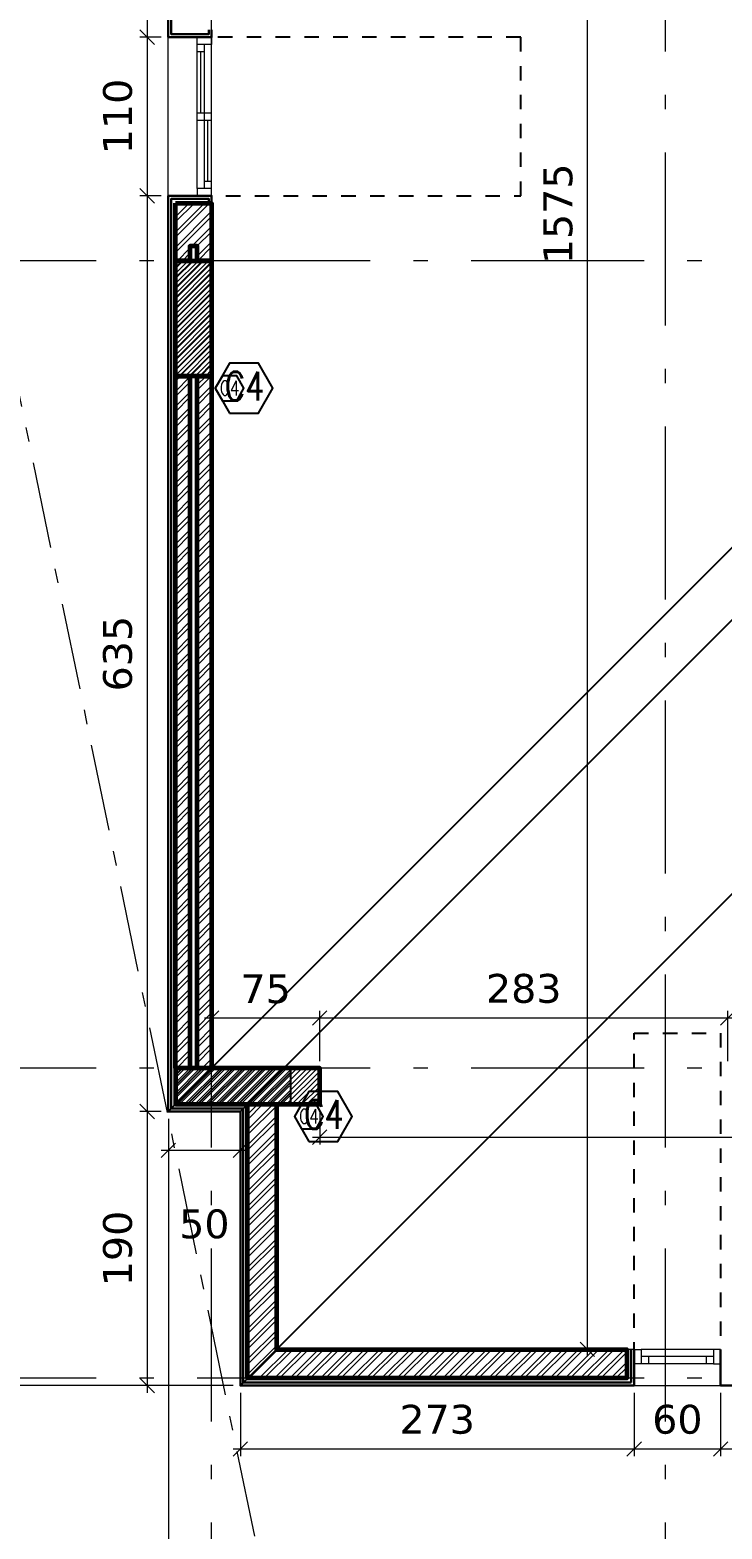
# Model space of a CAD drawing. Header units: inches. Extents: x -48 to 777, y -156 to 510.
# Drawn here: x 195.77 to 200.57, y 126.66 to 137.06 of the extents above; entities that cross this region are included whole.
import ezdxf
from ezdxf.enums import TextEntityAlignment as Align

# ---------------------------------------------------------------- set-up
doc = ezdxf.new("R2010")
doc.units = ezdxf.units.IN
doc.header["$MEASUREMENT"] = 0
doc.set_wipeout_variables(frame=1)
doc.linetypes.add('ACAD_ISO10W100', pattern=[18, 12, -3, 0, -3])
doc.linetypes.add('HIDDEN', pattern=[0.375, 0.25, -0.125])
doc.layers.get('Defpoints').update_dxf_attribs({"lineweight": 5})
for name, color, linetype, lineweight in [('A-AXIS ST', 251, 'ACAD_ISO10W100', 5), ('A-DIM', 9, 'Continuous', 5), ('A-HIDDEN', 254, 'HIDDEN', 5), ('A-LEVELS', 139, 'Continuous', 20), ('A-LIMIT LOT', 235, 'ACAD_ISO10W100', 20), ('A-PILLARS', 1, 'Continuous', 60), ('A-WALLS', 7, 'Continuous', 60), ('A-WINDOWS', 4, 'Continuous', 20), ('C-STONE', 42, 'Continuous', 30), ('D-STONE', 52, 'Continuous', 20), ('H-PILLARS', 61, 'Continuous', 5), ('H-WALLS', 51, 'Continuous', 5)]:
    doc.layers.add(name, color=color, linetype=linetype, lineweight=lineweight)
for name, color, linetype in [('pts pc', 7, 'Continuous'), ('str-col-hatch', 8, 'Continuous'), ('str-COL-TAG-100', 1, 'Continuous'), ('str-COL-TAG-50', 7, 'Continuous'), ('str-columns', 3, 'Continuous'), ('str-sunken-slabs', 5, 'Continuous')]:
    doc.layers.add(name, color=color, linetype=linetype)
doc.styles.add('2mm', font='simplex.shx', dxfattribs={"height": 0.5})
doc.styles.add('ROMAND', font='verdana.ttf')
doc.styles.add('ROMANS', font='romans__.ttf', dxfattribs={"height": 0.14})
doc.dimstyles.new('M-1.100', dxfattribs={"dimtxt": 0.2, "dimasz": 0.1, "dimexe": 0.05, "dimexo": 0.05, "dimgap": 0.1, "dimtad": 1, "dimlfac": 100, "dimrnd": 0.5, "dimzin": 9, "dimdsep": 46, "dimtxsty": 'ROMAND', "dimblk": 'OBLIQUE', "dimcen": 1, "dimdle": 0.05, "dimclrd": 256, "dimclre": 256, "dimclrt": 2, "dimadec": 0, "dimazin": 0, "dimtfac": 0.666667, "dimtmove": 2, "dimatfit": 3, "dimfxl": 0.04, "dimtolj": 1, "dimtzin": 5, "dimlwd": -1, "dimlwe": -1, "dimarcsym": 0})
pattern_1 = [(45, (-242.49175, -175.21088), (-0.053033009, 0.053033009), []), (45, (-242.4564, -175.21088), (-0.053033009, 0.053033009), [])]

# ---------------------------------------------------------------- blocks, each defined once
blk = doc.blocks.new('land 688')
at = {"layer": 'A-LEVELS', "linetype": 'Continuous'}
blk.add_lwpolyline([(495.25234, 265.22877), (495.48033, 265.5449), (495.66669, 265.87964), (495.90779, 266.05821), (496.34114, 266.54035), (496.72282, 267.05448), (497.0688, 267.542), (497.39495, 268.03876), (497.71757, 268.58158), (498.06907, 269.12485), (498.27171, 269.35189), (498.50106, 269.52416), (498.76347, 269.6237), (499.05669, 269.65869), (499.68572, 269.69257), (500.31253, 269.84935), (500.92643, 270.11099), (502.11152, 270.73251)], dxfattribs=at)
at = {"layer": 'A-LEVELS', "color": 209, "linetype": 'Continuous'}
blk.add_lwpolyline([(497.53209, 259.82043), (498.23025, 260.86358), (498.61498, 261.31926), (499.03226, 261.70265), (499.48867, 261.99245), (499.99074, 262.16756), (500.53841, 262.23178), (501.11856, 262.23824), (501.71651, 262.24585), (502.31762, 262.31355), (502.90723, 262.4968), (503.4713, 262.7131), (503.73962, 262.75201), (503.99693, 262.70274), (504.24504, 262.57232), (504.48746, 262.38849), (504.96942, 261.97234), (505.21604, 261.79593), (505.47114, 261.67788), (505.73799, 261.64414), (506.01579, 261.68913)], dxfattribs=at)
at = {"layer": 'pts pc', "color": 1, "insert": (495.3204, 264.92692), "char_height": 0.5, "width": 3.0714286, "attachment_point": 1, "rotation": 359.692852, "style": '2mm'}
blk.add_mtext('\\Fsimplex.shx;\\W1.0000000000;\\T1.0000000000;\\o\\l96.030', dxfattribs=at)
at = {"linetype": 'Continuous'}
blk.add_wipeout([(486.17887, 297.01503), (513.66021, 294.35761), (513.66021, 260.06347), (518.8926, 253.71568), (518.31699, 249.16369), (512.75137, 253.42742), (497.86419, 240.3685)], dxfattribs=at).dxf.layer = 'A-LIMIT LOT'
at = {"layer": 'A-HIDDEN', "linetype": 'ACAD_ISO10W100', "ltscale": 0.05}
blk.add_lwpolyline([(490.67533, 290.06695), (499.76093, 246.02295), (512.28801, 257.01161), (510.66021, 258.98641), (510.66021, 288.2619)], close=True, dxfattribs=at)
blk = doc.blocks.new('*U1170')
for p, q in [((50, 100), (1050, 100)), ((50, 50), (1050, 50)), ((50, 0), (1050, 0)), ((100, 100), (100, 50)), ((100, 75), (525, 75)), ((525, 0), (525, 100)), ((575, 0), (575, 100)), ((575, 25), (1000, 25)), ((1000, 0), (1000, 50))]:
    blk.add_line(p, q)
for points in [[(0, 100), (50, 100), (50, 0), (0, 0)], [(1100, 100), (1050, 100), (1050, 0), (1100, 0)]]:
    blk.add_lwpolyline(points)
blk = doc.blocks.new('*U1174')
for p, q in [((50, 100), (550, 100)), ((50, 50), (550, 50)), ((50, 0), (550, 0)), ((500, 50), (500, 0))]:
    blk.add_line(p, q)
for points in [[(0, 100), (50, 100), (50, 0), (0, 0)], [(100, 50), (100, 0)], [(600, 100), (550, 100), (550, 0), (600, 0)]]:
    blk.add_lwpolyline(points)
blk = doc.blocks.new('AXIS')
at = {"layer": 'A-AXIS ST', "ltscale": 0.1}
for p, q in [((637.51853, 296.91777), (637.51853, 336.01919)), ((640.66853, 296.91777), (640.66853, 336.01919)), ((657.61853, 310.66777), (627.81853, 310.66777)), ((657.61853, 305.06777), (627.81853, 305.06777)), ((657.61853, 302.91777), (627.81853, 302.91777))]:
    blk.add_line(p, q, dxfattribs=at)
blk = doc.blocks.new('_Oblique')
at = {"color": 0, "linetype": 'ByBlock', "lineweight": -2}
blk.add_line((-0.5, -0.5), (0.5, 0.5), dxfattribs=at)
blk = doc.blocks.new('*D1180')
at = {"layer": 'A-DIM', "transparency": 16777216}
for p, q in [((197.777, 129.557), (197.777, 129.329)), ((208.577, 129.557), (208.577, 129.329)), ((197.727, 129.379), (208.627, 129.379))]:
    blk.add_line(p, q, dxfattribs=at)
at = {"layer": 'Defpoints', "color": 0, "transparency": 16777216}
for p in [(197.777, 129.607), (208.577, 129.607), (208.577, 129.379)]:
    blk.add_point(p, dxfattribs=at)
at = {"layer": 'A-DIM', "transparency": 16777216, "xscale": 0.1, "yscale": 0.1, "zscale": 0.1, "rotation": 180}
blk.add_blockref('_Oblique', (197.777, 129.379), dxfattribs=at)
at = {"layer": 'A-DIM', "transparency": 16777216, "xscale": 0.1, "yscale": 0.1, "zscale": 0.1}
blk.add_blockref('_Oblique', (208.577, 129.379), dxfattribs=at)
at = {"layer": 'A-DIM', "color": 2, "transparency": 16777216, "insert": (203.177, 129.514), "char_height": 0.2, "attachment_point": 5, "style": 'ROMAND'}
blk.add_mtext('\\A1;1080', dxfattribs=at)
blk = doc.blocks.new('*D1186')
at = {"layer": 'A-DIM', "transparency": 16777216}
for p, q in [((200.608, 129.907), (200.608, 130.255)), ((201.608, 129.907), (201.608, 130.255)), ((201.658, 130.205), (200.558, 130.205))]:
    blk.add_line(p, q, dxfattribs=at)
at = {"layer": 'Defpoints', "color": 0, "transparency": 16777216}
for p in [(200.608, 130.205), (200.608, 129.857), (201.608, 129.857)]:
    blk.add_point(p, dxfattribs=at)
at = {"layer": 'A-DIM', "transparency": 16777216, "xscale": 0.1, "yscale": 0.1, "zscale": 0.1, "rotation": 180}
blk.add_blockref('_Oblique', (200.608, 130.205), dxfattribs=at)
at = {"layer": 'A-DIM', "transparency": 16777216, "xscale": 0.1, "yscale": 0.1, "zscale": 0.1}
blk.add_blockref('_Oblique', (201.608, 130.205), dxfattribs=at)
at = {"layer": 'A-DIM', "color": 2, "transparency": 16777216, "insert": (201.108, 130.409), "char_height": 0.2, "attachment_point": 5, "style": 'ROMAND'}
blk.add_mtext('\\A1;100', dxfattribs=at)
blk = doc.blocks.new('*D1187')
at = {"layer": 'A-DIM', "transparency": 16777216}
for p, q in [((197.777, 129.907), (197.777, 130.255)), ((200.608, 129.907), (200.608, 130.255)), ((200.658, 130.205), (197.727, 130.205))]:
    blk.add_line(p, q, dxfattribs=at)
at = {"layer": 'Defpoints', "color": 0, "transparency": 16777216}
for p in [(197.777, 130.205), (197.777, 129.857), (200.608, 129.857)]:
    blk.add_point(p, dxfattribs=at)
at = {"layer": 'A-DIM', "transparency": 16777216, "xscale": 0.1, "yscale": 0.1, "zscale": 0.1, "rotation": 180}
blk.add_blockref('_Oblique', (197.777, 130.205), dxfattribs=at)
at = {"layer": 'A-DIM', "transparency": 16777216, "xscale": 0.1, "yscale": 0.1, "zscale": 0.1}
blk.add_blockref('_Oblique', (200.608, 130.205), dxfattribs=at)
at = {"layer": 'A-DIM', "color": 2, "transparency": 16777216, "insert": (199.192, 130.409), "char_height": 0.2, "attachment_point": 5, "style": 'ROMAND'}
blk.add_mtext('\\A1;283', dxfattribs=at)
blk = doc.blocks.new('*D1188')
at = {"layer": 'A-DIM', "transparency": 16777216}
for p, q in [((197.027, 129.907), (197.027, 130.255)), ((197.777, 129.907), (197.777, 130.255)), ((197.827, 130.205), (196.977, 130.205))]:
    blk.add_line(p, q, dxfattribs=at)
at = {"layer": 'Defpoints', "color": 0, "transparency": 16777216}
for p in [(197.027, 130.205), (197.027, 129.857), (197.777, 129.857)]:
    blk.add_point(p, dxfattribs=at)
at = {"layer": 'A-DIM', "transparency": 16777216, "xscale": 0.1, "yscale": 0.1, "zscale": 0.1, "rotation": 180}
blk.add_blockref('_Oblique', (197.027, 130.205), dxfattribs=at)
at = {"layer": 'A-DIM', "transparency": 16777216, "xscale": 0.1, "yscale": 0.1, "zscale": 0.1}
blk.add_blockref('_Oblique', (197.777, 130.205), dxfattribs=at)
at = {"layer": 'A-DIM', "color": 2, "transparency": 16777216, "insert": (197.402, 130.407), "char_height": 0.2, "attachment_point": 5, "style": 'ROMAND'}
blk.add_mtext('\\A1;75', dxfattribs=at)
blk = doc.blocks.new('*D1189')
at = {"layer": 'A-DIM', "transparency": 16777216}
for p, q in [((199.634, 127.857), (199.634, 143.707)), ((200.127, 143.657), (199.584, 143.657)), ((198.986, 127.907), (199.684, 127.907))]:
    blk.add_line(p, q, dxfattribs=at)
at = {"layer": 'Defpoints', "color": 0, "transparency": 16777216}
for p in [(199.634, 143.657), (200.177, 143.657), (198.936, 127.907)]:
    blk.add_point(p, dxfattribs=at)
at = {"layer": 'A-DIM', "transparency": 16777216, "xscale": 0.1, "yscale": 0.1, "zscale": 0.1}
for p, rotation in [((199.634, 143.657), 90), ((199.634, 127.907), 270)]:
    blk.add_blockref('_Oblique', p, dxfattribs=dict(at, rotation=rotation))
at = {"layer": 'A-DIM', "color": 2, "transparency": 16777216, "insert": (199.431, 135.782), "char_height": 0.2, "attachment_point": 5, "rotation": 90, "style": 'ROMAND'}
blk.add_mtext('\\A1;1575', dxfattribs=at)
blk = doc.blocks.new('*D1207')
at = {"layer": 'A-DIM', "transparency": 16777216}
for p, q in [((196.677, 138.307), (196.53, 138.307)), ((196.58, 138.357), (196.58, 136.957)), ((196.677, 137.007), (196.53, 137.007))]:
    blk.add_line(p, q, dxfattribs=at)
at = {"layer": 'Defpoints', "color": 0, "transparency": 16777216}
for p in [(196.727, 138.307), (196.58, 137.007), (196.727, 137.007)]:
    blk.add_point(p, dxfattribs=at)
at = {"layer": 'A-DIM', "transparency": 16777216, "xscale": 0.1, "yscale": 0.1, "zscale": 0.1}
for p, rotation in [((196.58, 138.307), 90), ((196.58, 137.007), 270)]:
    blk.add_blockref('_Oblique', p, dxfattribs=dict(at, rotation=rotation))
at = {"layer": 'A-DIM', "color": 2, "transparency": 16777216, "insert": (196.376, 137.657), "char_height": 0.2, "attachment_point": 5, "rotation": 90, "style": 'ROMAND'}
blk.add_mtext('\\A1;130', dxfattribs=at)
blk = doc.blocks.new('*D1208')
at = {"layer": 'A-DIM', "transparency": 16777216}
for p, q in [((196.58, 137.057), (196.58, 135.857)), ((196.677, 137.007), (196.53, 137.007)), ((196.677, 135.907), (196.53, 135.907))]:
    blk.add_line(p, q, dxfattribs=at)
at = {"layer": 'Defpoints', "color": 0, "transparency": 16777216}
for p in [(196.727, 137.007), (196.58, 135.907), (196.727, 135.907)]:
    blk.add_point(p, dxfattribs=at)
at = {"layer": 'A-DIM', "transparency": 16777216, "xscale": 0.1, "yscale": 0.1, "zscale": 0.1}
for p, rotation in [((196.58, 137.007), 90), ((196.58, 135.907), 270)]:
    blk.add_blockref('_Oblique', p, dxfattribs=dict(at, rotation=rotation))
at = {"layer": 'A-DIM', "color": 2, "transparency": 16777216, "insert": (196.376, 136.457), "char_height": 0.2, "attachment_point": 5, "rotation": 90, "style": 'ROMAND'}
blk.add_mtext('\\A1;110', dxfattribs=at)
blk = doc.blocks.new('*D1209')
at = {"layer": 'A-DIM', "transparency": 16777216}
for p, q in [((196.677, 135.907), (196.53, 135.907)), ((196.58, 135.957), (196.58, 129.507)), ((196.677, 129.557), (196.53, 129.557))]:
    blk.add_line(p, q, dxfattribs=at)
at = {"layer": 'Defpoints', "color": 0, "transparency": 16777216}
for p in [(196.727, 135.907), (196.58, 129.557), (196.727, 129.557)]:
    blk.add_point(p, dxfattribs=at)
at = {"layer": 'A-DIM', "transparency": 16777216, "xscale": 0.1, "yscale": 0.1, "zscale": 0.1}
for p, rotation in [((196.58, 135.907), 90), ((196.58, 129.557), 270)]:
    blk.add_blockref('_Oblique', p, dxfattribs=dict(at, rotation=rotation))
at = {"layer": 'A-DIM', "color": 2, "transparency": 16777216, "insert": (196.376, 132.732), "char_height": 0.2, "attachment_point": 5, "rotation": 90, "style": 'ROMAND'}
blk.add_mtext('\\A1;635', dxfattribs=at)
blk = doc.blocks.new('*D1210')
at = {"layer": 'A-DIM', "transparency": 16777216}
for p, q in [((196.677, 129.557), (196.53, 129.557)), ((196.58, 129.607), (196.58, 127.607)), ((197.177, 127.657), (196.53, 127.657))]:
    blk.add_line(p, q, dxfattribs=at)
at = {"layer": 'Defpoints', "color": 0, "transparency": 16777216}
for p in [(196.727, 129.557), (196.58, 127.657), (197.227, 127.657)]:
    blk.add_point(p, dxfattribs=at)
at = {"layer": 'A-DIM', "transparency": 16777216, "xscale": 0.1, "yscale": 0.1, "zscale": 0.1}
for p, rotation in [((196.58, 129.557), 90), ((196.58, 127.657), 270)]:
    blk.add_blockref('_Oblique', p, dxfattribs=dict(at, rotation=rotation))
at = {"layer": 'A-DIM', "color": 2, "transparency": 16777216, "insert": (196.376, 128.607), "char_height": 0.2, "attachment_point": 5, "rotation": 90, "style": 'ROMAND'}
blk.add_mtext('\\A1;190', dxfattribs=at)
blk = doc.blocks.new('*D1211')
at = {"layer": 'A-DIM', "transparency": 16777216}
for p, q in [((196.727, 129.507), (196.727, 129.238)), ((197.227, 129.507), (197.227, 129.238)), ((196.677, 129.288), (197.277, 129.288))]:
    blk.add_line(p, q, dxfattribs=at)
at = {"layer": 'Defpoints', "color": 0, "transparency": 16777216}
for p in [(196.727, 129.557), (197.227, 129.557), (197.227, 129.288)]:
    blk.add_point(p, dxfattribs=at)
at = {"layer": 'A-DIM', "transparency": 16777216, "xscale": 0.1, "yscale": 0.1, "zscale": 0.1, "rotation": 180}
blk.add_blockref('_Oblique', (196.727, 129.288), dxfattribs=at)
at = {"layer": 'A-DIM', "transparency": 16777216, "xscale": 0.1, "yscale": 0.1, "zscale": 0.1}
blk.add_blockref('_Oblique', (197.227, 129.288), dxfattribs=at)
at = {"layer": 'A-DIM', "color": 2, "transparency": 16777216, "insert": (196.977, 128.776), "char_height": 0.2, "attachment_point": 5, "style": 'ROMAND'}
blk.add_mtext('\\A1;50', dxfattribs=at)
blk = doc.blocks.new('*D1212')
at = {"layer": 'A-DIM', "transparency": 16777216}
for p, q in [((197.227, 127.607), (197.227, 127.167)), ((199.958, 127.607), (199.958, 127.167)), ((197.177, 127.217), (200.008, 127.217))]:
    blk.add_line(p, q, dxfattribs=at)
at = {"layer": 'Defpoints', "color": 0, "transparency": 16777216}
for p in [(197.227, 127.657), (199.958, 127.657), (199.958, 127.217)]:
    blk.add_point(p, dxfattribs=at)
at = {"layer": 'A-DIM', "transparency": 16777216, "xscale": 0.1, "yscale": 0.1, "zscale": 0.1, "rotation": 180}
blk.add_blockref('_Oblique', (197.227, 127.217), dxfattribs=at)
at = {"layer": 'A-DIM', "transparency": 16777216, "xscale": 0.1, "yscale": 0.1, "zscale": 0.1}
blk.add_blockref('_Oblique', (199.958, 127.217), dxfattribs=at)
at = {"layer": 'A-DIM', "color": 2, "transparency": 16777216, "insert": (198.592, 127.421), "char_height": 0.2, "attachment_point": 5, "style": 'ROMAND'}
blk.add_mtext('\\A1;273', dxfattribs=at)
blk = doc.blocks.new('*D1213')
at = {"layer": 'A-DIM', "transparency": 16777216}
for p, q in [((199.958, 127.607), (199.958, 127.167)), ((200.558, 127.607), (200.558, 127.167)), ((199.908, 127.217), (200.608, 127.217))]:
    blk.add_line(p, q, dxfattribs=at)
at = {"layer": 'Defpoints', "color": 0, "transparency": 16777216}
for p in [(199.958, 127.657), (200.558, 127.657), (200.558, 127.217)]:
    blk.add_point(p, dxfattribs=at)
at = {"layer": 'A-DIM', "transparency": 16777216, "xscale": 0.1, "yscale": 0.1, "zscale": 0.1, "rotation": 180}
blk.add_blockref('_Oblique', (199.958, 127.217), dxfattribs=at)
at = {"layer": 'A-DIM', "transparency": 16777216, "xscale": 0.1, "yscale": 0.1, "zscale": 0.1}
blk.add_blockref('_Oblique', (200.558, 127.217), dxfattribs=at)
at = {"layer": 'A-DIM', "color": 2, "transparency": 16777216, "insert": (200.258, 127.421), "char_height": 0.2, "attachment_point": 5, "style": 'ROMAND'}
blk.add_mtext('\\A1;60', dxfattribs=at)
blk = doc.blocks.new('*D1214')
at = {"layer": 'A-DIM', "transparency": 16777216}
for p, q in [((200.558, 127.607), (200.558, 127.167)), ((205.796, 127.607), (205.796, 127.167)), ((200.508, 127.217), (205.846, 127.217))]:
    blk.add_line(p, q, dxfattribs=at)
at = {"layer": 'Defpoints', "color": 0, "transparency": 16777216}
for p in [(200.558, 127.657), (205.796, 127.657), (205.796, 127.217)]:
    blk.add_point(p, dxfattribs=at)
at = {"layer": 'A-DIM', "transparency": 16777216, "xscale": 0.1, "yscale": 0.1, "zscale": 0.1, "rotation": 180}
blk.add_blockref('_Oblique', (200.558, 127.217), dxfattribs=at)
at = {"layer": 'A-DIM', "transparency": 16777216, "xscale": 0.1, "yscale": 0.1, "zscale": 0.1}
blk.add_blockref('_Oblique', (205.796, 127.217), dxfattribs=at)
at = {"layer": 'A-DIM', "color": 2, "transparency": 16777216, "insert": (203.177, 127.421), "char_height": 0.2, "attachment_point": 5, "style": 'ROMAND'}
blk.add_mtext('\\A1;524', dxfattribs=at)
blk = doc.blocks.new('*D1228')
at = {"layer": 'A-DIM', "transparency": 16777216}
for p, q in [((192.052, 127.607), (192.052, 155.858)), ((193.377, 155.808), (192.002, 155.808)), ((197.177, 127.657), (192.002, 127.657))]:
    blk.add_line(p, q, dxfattribs=at)
at = {"layer": 'Defpoints', "color": 0, "transparency": 16777216}
for p in [(192.052, 155.808), (193.427, 155.808), (197.227, 127.657)]:
    blk.add_point(p, dxfattribs=at)
at = {"layer": 'A-DIM', "transparency": 16777216, "xscale": 0.1, "yscale": 0.1, "zscale": 0.1}
for p, rotation in [((192.052, 155.808), 90), ((192.052, 127.657), 270)]:
    blk.add_blockref('_Oblique', p, dxfattribs=dict(at, rotation=rotation))
at = {"layer": 'A-DIM', "color": 2, "transparency": 16777216, "insert": (191.847, 141.733), "char_height": 0.2, "attachment_point": 5, "rotation": 90, "style": 'ROMAND'}
blk.add_mtext('\\A1;2815', dxfattribs=at)
blk = doc.blocks.new('*D1229')
at = {"layer": 'A-DIM', "transparency": 16777216}
for p, q in [((196.727, 129.507), (196.727, 125.756)), ((209.626, 129.507), (209.626, 125.756)), ((196.677, 125.806), (209.676, 125.806))]:
    blk.add_line(p, q, dxfattribs=at)
at = {"layer": 'Defpoints', "color": 0, "transparency": 16777216}
for p in [(196.727, 129.557), (209.626, 129.557), (209.626, 125.806)]:
    blk.add_point(p, dxfattribs=at)
at = {"layer": 'A-DIM', "transparency": 16777216, "xscale": 0.1, "yscale": 0.1, "zscale": 0.1, "rotation": 180}
blk.add_blockref('_Oblique', (196.727, 125.806), dxfattribs=at)
at = {"layer": 'A-DIM', "transparency": 16777216, "xscale": 0.1, "yscale": 0.1, "zscale": 0.1}
blk.add_blockref('_Oblique', (209.626, 125.806), dxfattribs=at)
at = {"layer": 'A-DIM', "color": 2, "transparency": 16777216, "insert": (203.177, 126.01), "char_height": 0.2, "attachment_point": 5, "style": 'ROMAND'}
blk.add_mtext('\\A1;1290', dxfattribs=at)
blk = doc.blocks.new('tags')
at = {"layer": 'str-COL-TAG-100', "color": 2}
blk.add_lwpolyline([(0.125, -0.262), (0.325, -0.262), (0.425, -0.088), (0.325, 0.085), (0.125, 0.085), (0.025, -0.088)], close=True, dxfattribs=at)
at = {"layer": 'str-COL-TAG-50', "color": 2}
blk.add_lwpolyline([(0.075, -0.175), (0.175, -0.175), (0.225, -0.088), (0.175, -0.002), (0.075, -0.002), (0.025, -0.088)], close=True, dxfattribs=at)
at = {"layer": 'str-COL-TAG-100', "color": 1, "style": 'ROMANS', "width": 0.699426}
blk.add_attdef('NUMBER', text='', height=0.2, dxfattribs=at).set_placement((0.092, -0.174), (0.368, -0.174), align=Align.FIT)
at = {"layer": 'str-COL-TAG-50', "color": 1, "style": 'ROMANS', "width": 0.697102}
blk.add_attdef('NUMBER', text='', height=0.1, dxfattribs=at).set_placement((0.056, -0.138), (0.194, -0.138), align=Align.FIT)

msp = doc.modelspace()

# ---------------------------------------------------------------- block references
at = {"layer": 'A-HIDDEN', "ltscale": 0.4}
msp.add_blockref('land 688', (-299.53343, -133.48597), dxfattribs=at)

# ---------------------------------------------------------------- next in the draw order: hatches: boundary and pattern name
at = {"layer": 'H-PILLARS', "linetype": 'Continuous'}
h = msp.add_hatch(dxfattribs=at)
h.set_pattern_fill('ANSI31', color=256, scale=0.2)
h.set_pattern_definition([(45, (-341.472726, -175.36929), (-0.0176776695, 0.0176776695), [])])
h.paths.add_polyline_path([(197.02678, 134.65688), (196.77678, 134.65688), (196.77678, 135.45688), (197.02678, 135.45688)])
h = msp.add_hatch(dxfattribs=at)
h.set_pattern_fill('ANSI31', color=256, scale=0.2)
h.set_pattern_definition([(45, (-341.472726, -175.21929), (-0.0176776695, 0.0176776695), [])])
h.paths.add_polyline_path([(196.77678, 129.85688), (196.77678, 129.60688), (197.77678, 129.60688), (197.77678, 129.85688)])
at = {"layer": 'H-WALLS'}
h = msp.add_hatch(dxfattribs=at)
h.set_pattern_fill('ANSI32', color=256, scale=0.2)
h.set_pattern_definition([(45, (-242.49175, -175.06088), (-0.053033009, 0.053033009), []), (45, (-242.4564, -175.06088), (-0.053033009, 0.053033009), [])])
h.paths.add_polyline_path([(196.77678, 135.85688), (197.02678, 135.85688), (197.02678, 135.45688), (196.92678, 135.45688), (196.92678, 135.55688), (196.87678, 135.55688), (196.87678, 135.45688), (196.77678, 135.45688)])
h = msp.add_hatch(dxfattribs=at)
h.set_pattern_fill('ANSI32', color=256, scale=0.2)
h.set_pattern_definition(pattern_1)
h.paths.add_polyline_path([(196.77678, 134.65688), (196.87678, 134.65688), (196.87678, 129.85688), (196.77678, 129.85688)])
h = msp.add_hatch(dxfattribs=at)
h.set_pattern_fill('ANSI32', color=256, scale=0.2)
h.set_pattern_definition(pattern_1)
h.paths.add_polyline_path([(196.92678, 134.65688), (197.02678, 134.65688), (197.02678, 129.85688), (196.92678, 129.85688)])
h = msp.add_hatch(dxfattribs=at)
h.set_pattern_fill('ANSI32', color=256, scale=0.2)
h.set_pattern_definition(pattern_1)
h.paths.add_polyline_path([(197.27678, 128.45688), (197.27678, 129.60688), (197.47678, 129.60688), (197.47678, 128.45688), (197.47678, 127.90688), (199.90775, 127.90688), (199.90775, 127.70688), (197.27678, 127.70688)])
at = {"layer": 'str-col-hatch'}
h = msp.add_hatch(dxfattribs=at)
h.set_pattern_fill('ANSI31', color=256, scale=0.4)
h.set_pattern_definition([(45, (-499.35302, 83.947635), (-0.035355339, 0.035355339), [])])
h.paths.add_polyline_path([(196.77678, 135.45688), (196.77678, 134.65688), (197.02678, 134.65688), (197.02678, 135.45688)])
h = msp.add_hatch(dxfattribs=at)
h.set_pattern_fill('ANSI31', color=256, scale=0.4)
h.set_pattern_definition([(45, (-498.80302, 78.897635), (-0.035355339, 0.035355339), [])])
h.paths.add_polyline_path([(196.77678, 129.85688), (196.77678, 129.60688), (197.57678, 129.60688), (197.57678, 129.85688)])

# ---------------------------------------------------------------- next in the draw order: linework, layer by layer
at = {"layer": 'A-HIDDEN', "ltscale": 0.4}
for p, q in [((203.17659, 136.0067), (196.72678, 129.55688)), ((197.22678, 129.55688), (203.17678, 135.50688)), ((203.17678, 133.60688), (197.22678, 127.65688))]:
    msp.add_line(p, q, dxfattribs=at)
at = {"layer": 'A-HIDDEN', "linetype": 'HIDDEN', "ltscale": 0.3}
for points in [[(196.72678, 135.90688), (199.17102, 135.90688), (199.17102, 137.00689), (196.72678, 137.00689)], [(199.95775, 127.65688), (199.95775, 130.10113), (200.55775, 130.10113), (200.55775, 127.65688)]]:
    msp.add_lwpolyline(points, dxfattribs=at)
at = {"layer": 'A-PILLARS'}
for points in [[(197.02678, 134.65688), (196.77678, 134.65688), (196.77678, 135.45688), (197.02678, 135.45688)], [(196.77678, 129.85688), (196.77678, 129.60688), (197.77678, 129.60688), (197.77678, 129.85688)]]:
    msp.add_lwpolyline(points, close=True, dxfattribs=at)
at = {"layer": 'A-WALLS'}
msp.add_lwpolyline([(196.77678, 135.85688), (197.02678, 135.85688), (197.02678, 135.45688), (196.92678, 135.45688), (196.92678, 135.55688), (196.87678, 135.55688), (196.87678, 135.45688), (196.77678, 135.45688)], close=True, dxfattribs=at)
at = {"layer": 'A-WALLS', "linetype": 'Continuous'}
for points in [[(196.77678, 134.65688), (196.87678, 134.65688), (196.87678, 129.85688), (196.77678, 129.85688)], [(196.92678, 134.65688), (197.02678, 134.65688), (197.02678, 129.85688), (196.92678, 129.85688)], [(197.27678, 128.45688), (197.27678, 129.60688), (197.47678, 129.60688), (197.47678, 128.45688), (197.47678, 127.90688), (199.90775, 127.90688), (199.90775, 127.70688), (197.27678, 127.70688)]]:
    msp.add_lwpolyline(points, close=True, dxfattribs=at)
at = {"layer": 'C-STONE', "linetype": 'Continuous'}
for points in [[(197.02678, 138.25688), (197.02678, 138.30688), (196.72678, 138.30688), (196.72678, 137.00689), (197.02678, 137.00689), (197.02678, 137.05689)], [(197.00678, 138.25688), (197.00678, 138.28688), (196.74678, 138.28688), (196.74678, 137.02689), (197.00678, 137.02689), (197.00678, 137.05689)], [(199.95775, 127.65688), (197.22678, 127.65688), (197.22678, 128.45688), (197.22678, 128.45688), (197.22678, 129.55688), (196.72678, 129.55688), (196.72678, 135.90688), (197.02678, 135.90688), (197.02678, 135.85688)], [(197.00678, 135.85688), (197.00678, 135.88688), (196.74678, 135.88688), (196.74678, 129.57688), (197.24678, 129.57688), (197.24678, 128.45688), (197.24678, 127.67688), (199.93775, 127.67688)], [(199.93775, 127.67688), (199.93775, 127.90688)], [(199.95775, 127.65688), (199.95775, 127.90688)], [(205.7958, 127.90688), (205.7958, 127.65688), (200.55775, 127.65688)], [(200.55775, 127.90688), (200.55775, 127.65688)]]:
    msp.add_lwpolyline(points, dxfattribs=at)
at = {"layer": 'D-STONE', "linetype": 'Continuous'}
for p, q in [((196.72678, 135.90688), (196.72678, 137.00688)), ((199.95775, 127.65688), (200.55775, 127.65688))]:
    msp.add_line(p, q, dxfattribs=at)
at = {"layer": 'H-PILLARS'}
msp.add_lwpolyline([(199.95775, 127.90688), (199.90775, 127.90688)], dxfattribs=at)
at = {"layer": 'str-columns'}
for points in [[(196.77678, 134.65688), (197.02678, 134.65688), (197.02678, 135.45688), (196.77678, 135.45688)], [(197.57678, 129.60688), (197.57678, 129.85688), (196.77678, 129.85688), (196.77678, 129.60688)]]:
    msp.add_lwpolyline(points, close=True, dxfattribs=at)
at = {"layer": 'str-sunken-slabs', "ltscale": 0.4}
for p, q in [((203.17659, 136.0067), (196.72678, 129.55688)), ((197.22678, 129.55688), (203.17678, 135.50688)), ((203.17678, 133.60688), (197.22678, 127.65688))]:
    msp.add_line(p, q, dxfattribs=at)
at = {"layer": 'str-sunken-slabs', "linetype": 'HIDDEN', "ltscale": 0.3}
for points in [[(196.72678, 135.90688), (199.17102, 135.90688), (199.17102, 137.00689), (196.72678, 137.00689)], [(199.95775, 127.65688), (199.95775, 130.10113), (200.55775, 130.10113), (200.55775, 127.65688)]]:
    msp.add_lwpolyline(points, dxfattribs=at)

# ---------------------------------------------------------------- next in the draw order: block references
at = {"layer": 'A-DIM'}
msp.add_blockref('AXIS', (-440.49175, -175.21088), dxfattribs=at)
at = {"layer": 'A-WINDOWS', "xscale": -0.0009999999999906004, "yscale": 0.0009999999999906004, "zscale": 0.0009999999999906004, "rotation": 269.9999999971884}
msp.add_blockref('*U1170', (196.92678, 135.90688), dxfattribs=at)
at = {"layer": 'A-WINDOWS', "xscale": -0.0009999999999906004, "yscale": 0.0009999999999906004, "zscale": 0.0009999999999906004}
msp.add_blockref('*U1174', (200.55775, 127.80688), dxfattribs=at)
at = {"layer": 'str-columns'}
ref = msp.add_blockref('tags', (197.02678, 134.66073), dxfattribs=at)
ref.add_attrib('NUMBER', 'C4', dxfattribs={"layer": 'str-COL-TAG-50', "color": 1, "height": 0.1, "style": 'ROMANS', "width": 0.63631}).set_placement((197.08297, 134.52323), (197.22056, 134.52323), align=Align.FIT)
ref.add_attrib('NUMBER', 'C4', dxfattribs={"layer": 'str-COL-TAG-100', "color": 1, "height": 0.2, "style": 'ROMANS', "width": 0.638431}).set_placement((197.11862, 134.48667), (197.39471, 134.48667), align=Align.FIT)
ref = msp.add_blockref('tags', (197.57678, 129.61073), dxfattribs=at)
ref.add_attrib('NUMBER', 'C4', dxfattribs={"layer": 'str-COL-TAG-50', "color": 1, "height": 0.1, "style": 'ROMANS', "width": 0.63631}).set_placement((197.63297, 129.47323), (197.77056, 129.47323), align=Align.FIT)
ref.add_attrib('NUMBER', 'C4', dxfattribs={"layer": 'str-COL-TAG-100', "color": 1, "height": 0.2, "style": 'ROMANS', "width": 0.638431}).set_placement((197.66862, 129.43667), (197.94471, 129.43667), align=Align.FIT)

# ---------------------------------------------------------------- next in the draw order: dimensions: what is measured, and where the dimension line sits
at = {"layer": 'A-DIM'}
for base, p1, p2, picture, middle in [((192.05195, 155.80845), (197.22678, 127.65688), (193.42678, 155.80845), '*D1228', (191.84738, 141.73267)), ((199.63373, 143.65688), (198.93602, 127.90688), (200.17678, 143.65688), '*D1189', (199.43131, 135.78188)), ((196.57998, 137.00688), (196.72678, 138.30688), (196.72678, 137.00688), '*D1207', (196.37582, 137.65688)), ((196.57998, 135.90688), (196.72678, 137.00688), (196.72678, 135.90688), '*D1208', (196.37589, 136.45688)), ((196.57998, 129.55688), (196.72678, 135.90688), (196.72678, 129.55688), '*D1209', (196.37582, 132.73188)), ((196.57998, 127.65688), (196.72678, 129.55688), (197.22678, 127.65688), '*D1210', (196.37589, 128.60688))]:
    dim = msp.add_linear_dim(base=base, p1=p1, p2=p2, angle=90, dimstyle='M-1.100', dxfattribs=at)
    dim.commit()
    dim.dimension.update_dxf_attribs({"geometry": picture, "text_midpoint": middle})
for base, p1, p2, picture, middle in [((197.02678, 130.20476), (197.77678, 129.85688), (197.02678, 129.85688), '*D1188', (197.40178, 130.40684)), ((197.77678, 130.20476), (200.60775, 129.85688), (197.77678, 129.85688), '*D1187', (199.19226, 130.40932)), ((200.60775, 130.20476), (201.60775, 129.85688), (200.60775, 129.85688), '*D1186', (201.10775, 130.40885)), ((197.22678, 129.28814), (196.72678, 129.55688), (197.22678, 129.55688), '*D1211', (196.97678, 128.77585)), ((209.62641, 125.80556), (196.72678, 129.55688), (209.62641, 129.55688), '*D1229', (203.17659, 126.00973)), ((199.95775, 127.21661), (197.22678, 127.65688), (199.95775, 127.65688), '*D1212', (198.59226, 127.42078)), ((200.55775, 127.21661), (199.95775, 127.65688), (200.55775, 127.65688), '*D1213', (200.25775, 127.42071)), ((205.79581, 127.21661), (200.55775, 127.65688), (205.79581, 127.65688), '*D1214', (203.17678, 127.42078))]:
    dim = msp.add_linear_dim(base=base, p1=p1, p2=p2, dimstyle='M-1.100', dxfattribs=at)
    dim.commit()
    dim.dimension.update_dxf_attribs({"geometry": picture, "text_midpoint": middle})
dim = msp.add_linear_dim(base=(208.57678, 129.37927), p1=(197.77678, 129.60688), p2=(208.57678, 129.60688), dimstyle='M-1.100', override={"dimgap": 0.03}, dxfattribs=at)
dim.commit()
dim.dimension.update_dxf_attribs({"geometry": '*D1180', "text_midpoint": (203.17678, 129.51384)})

doc.saveas('drawing.dxf')
